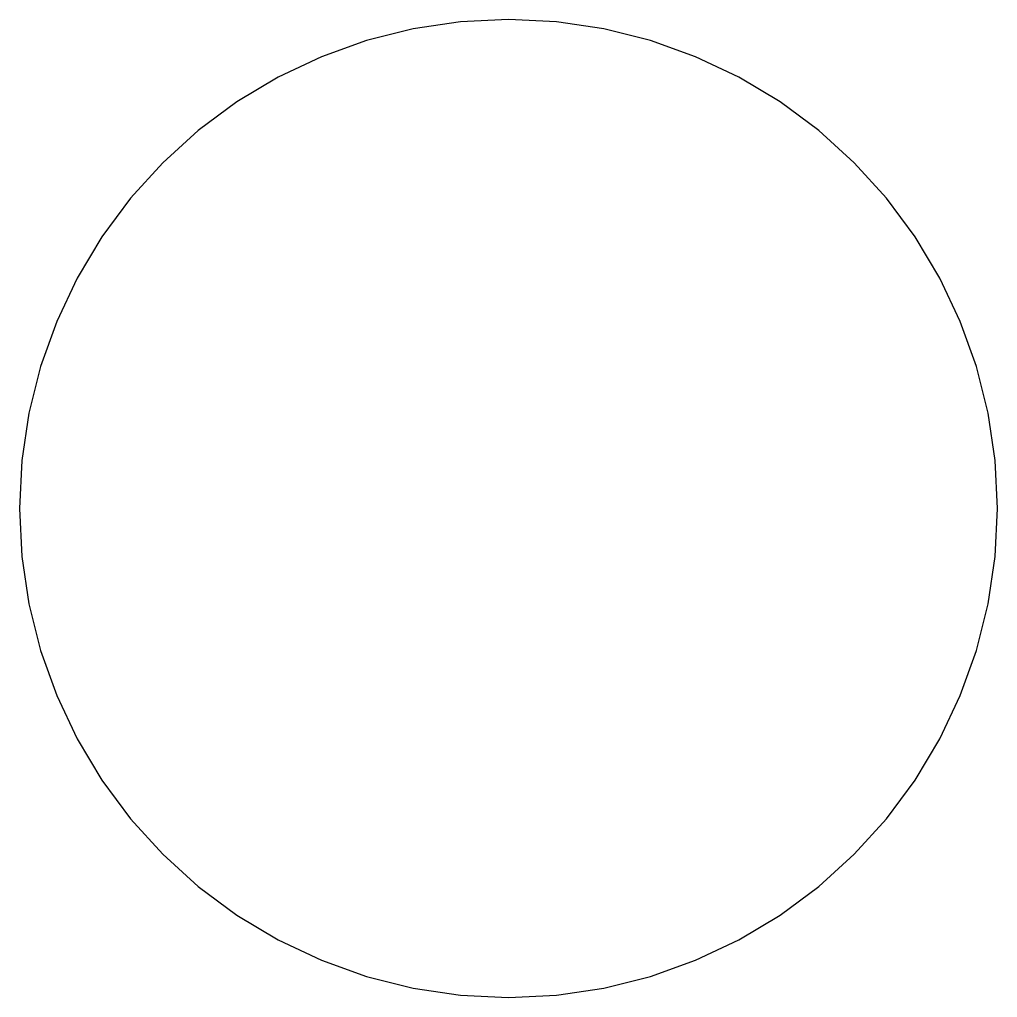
# Model space of a CAD drawing. Header units: millimetres. Extents: x 0 to 40000, y 0 to 40000.
import ezdxf

# ---------------------------------------------------------------- set-up
doc = ezdxf.new("R2010")
doc.units = ezdxf.units.MM
doc.layers.add('SLAB', color=1, linetype='Continuous')

msp = doc.modelspace()

# ---------------------------------------------------------------- linework, layer by layer
at = {"layer": 'SLAB'}
msp.add_lwpolyline([(40000, 20000), (39904, 21960), (39616, 23902), (39139, 25806), (38478, 27654), (37638, 29428), (36629, 31111), (35460, 32688), (34142, 34142), (32688, 35460), (31111, 36629), (29428, 37638), (27654, 38478), (25806, 39139), (23902, 39616), (21960, 39904), (20000, 40000), (18040, 39904), (16098, 39616), (14194, 39139), (12346, 38478), (10572, 37638), (8889, 36629), (7312, 35460), (5858, 34142), (4540, 32688), (3371, 31111), (2362, 29428), (1522, 27654), (861, 25806), (384, 23902), (96, 21960), (0, 20000), (96, 18040), (384, 16098), (861, 14194), (1522, 12346), (2362, 10572), (3371, 8889), (4540, 7312), (5858, 5858), (7312, 4540), (8889, 3371), (10572, 2362), (12346, 1522), (14194, 861), (16098, 384), (18040, 96), (20000, 0), (21960, 96), (23902, 384), (25806, 861), (27654, 1522), (29428, 2362), (31111, 3371), (32688, 4540), (34142, 5858), (35460, 7312), (36629, 8889), (37638, 10572), (38478, 12346), (39139, 14194), (39616, 16098), (39904, 18040)], close=True, dxfattribs=at)

doc.saveas('drawing.dxf')
